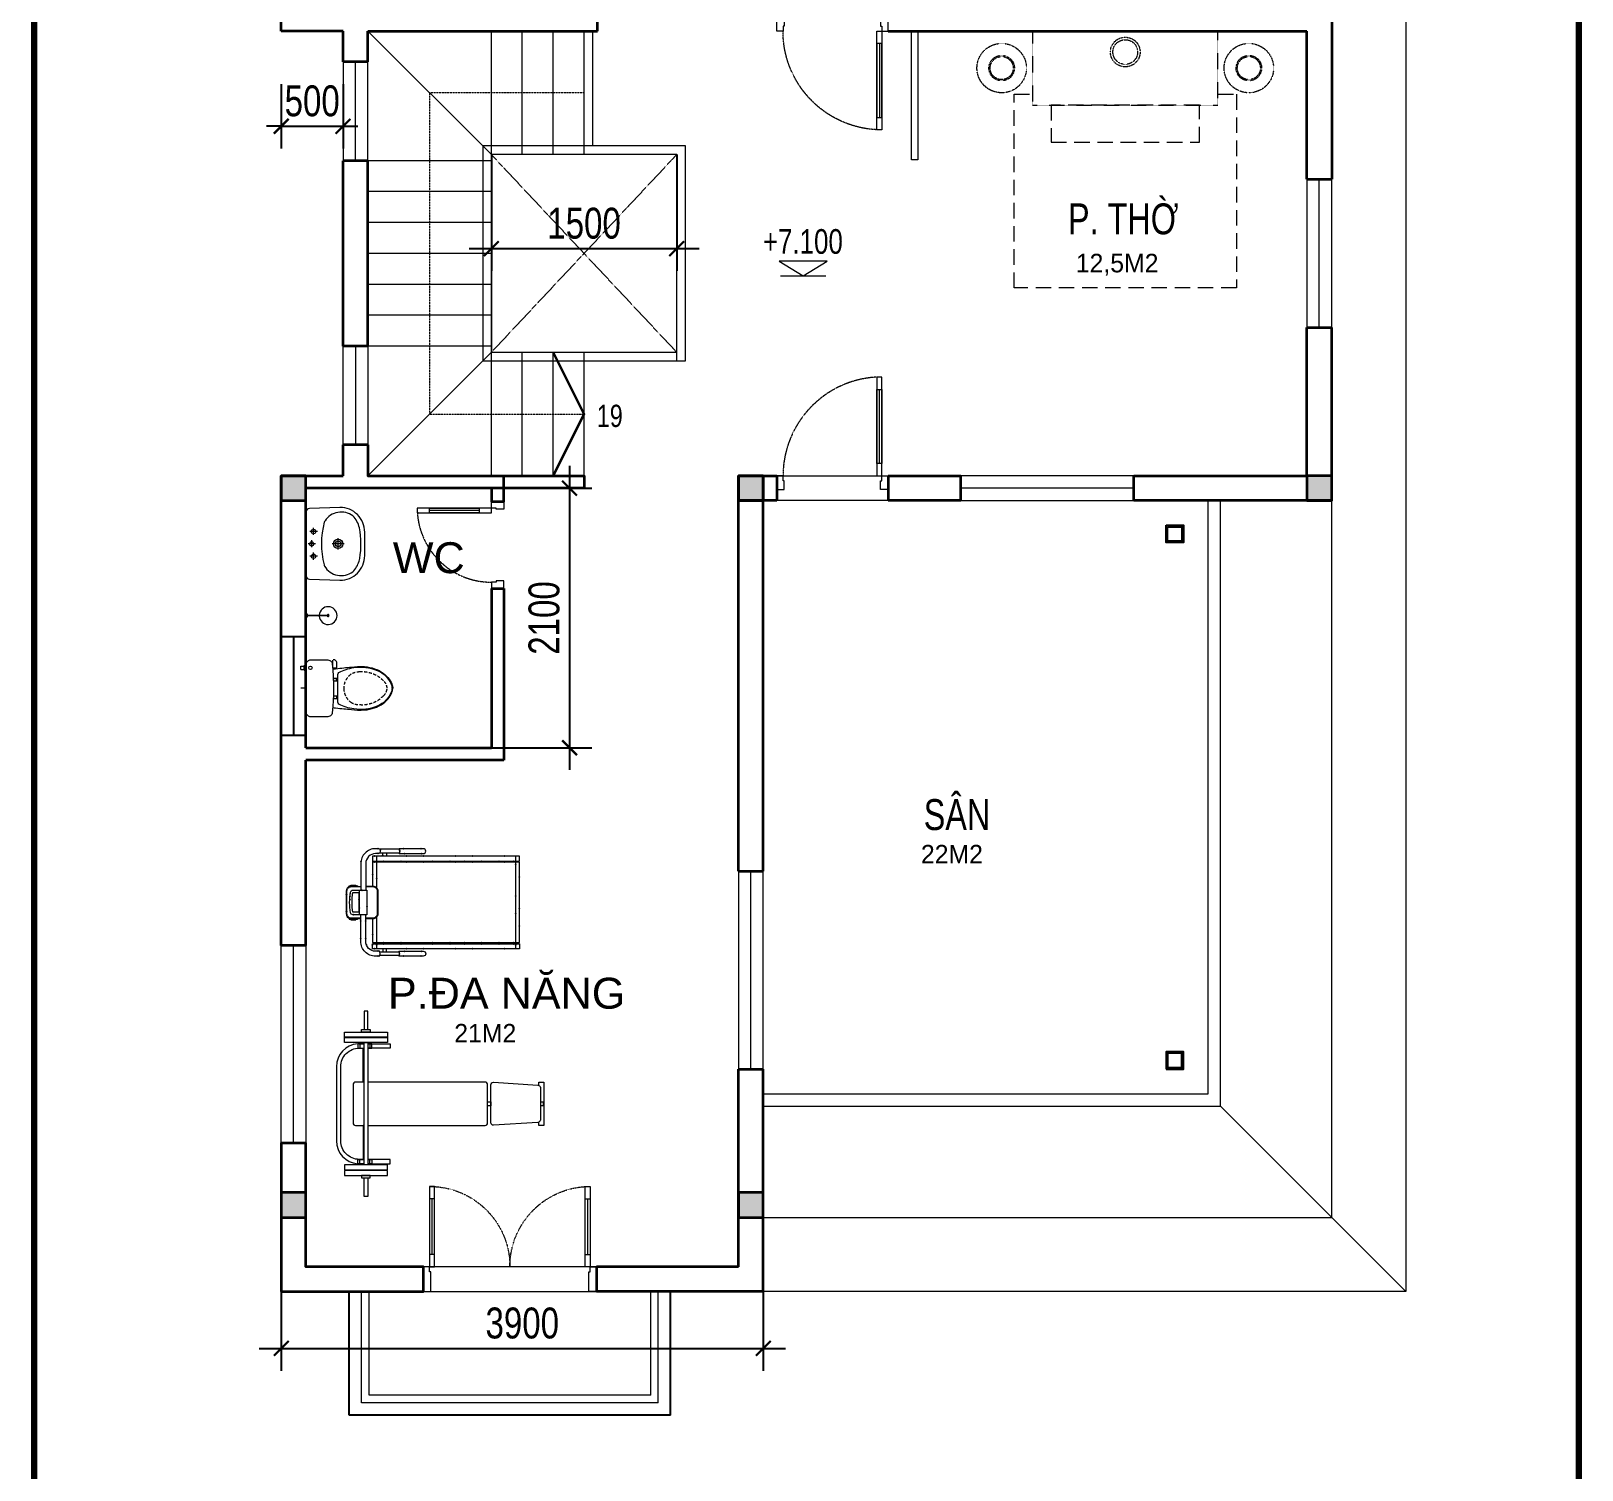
# Model space of a CAD drawing. Header units: millimetres. Extents: x 33748 to 451939, y -263262 to 62681.
# Drawn here: x 241529 to 254079, y 30556 to 42201 of the extents above; entities that cross this region are included whole.
import ezdxf

# ---------------------------------------------------------------- set-up
doc = ezdxf.new("R2010")
doc.units = ezdxf.units.MM
doc.header["$PDMODE"] = 98
for name, pattern in [('ACAD_ISO07W100', [3, 0, -3]), ('CENTER', [50.8, 31.75, -6.35, 6.35, -6.35]), ('DASHED', [0.75, 0.5, -0.25]), ('HIDDEN', [0.375, 0.25, -0.125]), ('HIDDEN2', [0.1875, 0.125, -0.0625]), ('xref-thap C (mb tang 32-2)$0$HIDDEN', [0.375, 0.25, -0.125]), ('Xref-VCMT-BT3 - tuong bao$0$HIDDEN', [0.375, 0.25, -0.125])]:
    doc.linetypes.add(name, pattern=pattern)
doc.layers.get('Defpoints').update_dxf_attribs({"color": 202, "lineweight": 13})
for name, color, linetype, lineweight in [('-CONCRETE', 1, 'Continuous', 35), ('-DOOR', 137, 'Continuous', 9), ('-FURNITURE', 46, 'Continuous', 9), ('-HIDE', 3, 'HIDDEN', 13), ('-KH', 143, 'Continuous', 13), ('-LINE1', 7, 'Continuous', 18), ('-RANH GIOI KHU DAT', 12, 'CENTER', 18), ('-TEXT', 7, 'Continuous', 15), ('-WALL', 4, 'Continuous', 35), ('Bighome_khuat', 251, 'DASHED', 5)]:
    doc.layers.add(name, color=color, linetype=linetype, lineweight=lineweight)
for name, color, linetype in [('-HATCH CONCRETE', 54, 'Continuous'), ('1-NETMANH', 8, 'Continuous'), ('A-Dot_Line', 255, 'ACAD_ISO07W100'), ('A-Flor-Hral', 242, 'Continuous'), ('TEXT25', 2, 'Continuous')]:
    doc.layers.add(name, color=color, linetype=linetype)
doc.styles.add('1', font='arial.ttf')
doc.styles.add('AVANH', font='', dxfattribs={"width": 0.8})
doc.styles.get("Standard").update_dxf_attribs({"font": 'arial.ttf'})
doc.styles.add('T1', font='', dxfattribs={"height": 200})
doc.styles.get('AVANH').set_extended_font_data('.VnAvantH')
doc.styles.get('T1').set_extended_font_data('VNgeometric Light')
doc.dimstyles.new('C_100A3', dxfattribs={"dimscale": 100, "dimtxt": 2.5, "dimasz": 1.2, "dimexe": 1.8, "dimexo": 0, "dimgap": 0.75, "dimtad": 1, "dimdec": 0, "dimzin": 0, "dimdsep": 46, "dimtxsty": 'AVANH', "dimblk": 'ARCHTICK', "dimcen": 0, "dimdle": 1.8, "dimclrd": 256, "dimclre": 256, "dimclrt": 7, "dimadec": 0, "dimazin": 0, "dimtfac": 0.0001, "dimtdec": 0, "dimtix": 1, "dimtmove": 2, "dimatfit": 3, "dimldrblk": 'ARCHTICK', "dimfxl": 1.8, "dimtolj": 1, "dimtzin": 0, "dimarcsym": 0})

# ---------------------------------------------------------------- blocks, each defined once
blk = doc.blocks.new('A$Ca51cd422')
for p, q in [((167, 414), (224, 414)), ((195, 383), (195, 443)), ((267, 429), (324, 429)), ((295, 398), (295, 458)), ((367, 414), (424, 414)), ((395, 383), (395, 443)), ((295, 165), (295, 264)), ((249, 215), (342, 215))]:
    blk.add_line(p, q)
for points in [[(0, 200, 0.414214), (200, 0), (390, 0, 0.414214), (590, 200), (581, 446, 0.409799), (551, 475), (39, 475, 0.403607), (9, 446)], [(177, 40, 0.090773), (424, 43, 0.149887), (521, 96, 0.430722), (482, 321, 0.080637), (470, 327, 0.127732), (125, 329, 0.074208), (114, 325, 0.443092), (69, 96, 0.13364), (154, 46, 0.033617)]]:
    blk.add_lwpolyline(points, format="xyb", close=True)
for centre, radius in [((195, 414), 17.5), ((295, 429), 17.5), ((395, 414), 17.5), ((295, 215), 37.5), ((295, 215), 22.5), ((295, 215), 22.5)]:
    blk.add_circle(centre, radius)
blk = doc.blocks.new('DANH COT')
at = {"layer": '-KH'}
blk.add_line((0, 0), (368, 0), dxfattribs=at)
blk.add_lwpolyline([(379, 118), (-11, 118), (184, 0)], close=True, dxfattribs=at)
blk.add_solid([(184, 0), (184, 118), (379, 118), (184, 0)], dxfattribs=at)
at = {"layer": '-TEXT', "style": '1', "width": 0.75}
blk.add_attdef('CAODO', (-142, 178), '', height=180, dxfattribs=at)
blk = doc.blocks.new('A$Cf6c941c9')
at = {"layer": '-FURNITURE', "linetype": 'HIDDEN', "ltscale": 500, "elevation": 0}
blk.add_lwpolyline([(512, 1950), (512, 2100), (2079, 2100), (2079, 300), (512, 300), (512, 450)], dxfattribs=at)
at = {"layer": '-FURNITURE', "linetype": 'HIDDEN2', "elevation": 0}
blk.add_lwpolyline([(600, 450), (600, 1950), (0, 1950), (0, 450)], close=True, dxfattribs=at)
at = {"layer": '-FURNITURE', "linetype": 'HIDDEN', "ltscale": 500, "elevation": 0}
blk.add_lwpolyline([(900, 600), (900, 1800), (600, 1800), (600, 600)], close=True, dxfattribs=at)
at = {"layer": '-FURNITURE', "linetype": 'HIDDEN2'}
for centre, radius in [((300, 2200), 200), ((300, 2200), 103), ((300, 2200), 93.3), ((170, 1200), 120), ((170, 1200), 100), ((300, 200), 200), ((300, 200), 103), ((300, 200), 93.3)]:
    blk.add_circle(centre, radius, dxfattribs=at)
blk = doc.blocks.new('A$C5C575821')
at = {"layer": '-CONCRETE'}
h = blk.add_hatch(color=256, dxfattribs=at)
h.dxf.hatch_style = 1
h.paths.add_polyline_path([(0, 200), (0, 0), (200, 0), (200, 200)])
blk.add_lwpolyline([(0, 0), (200, 0), (200, 200), (0, 200)], close=True, dxfattribs=at)
blk = doc.blocks.new('Tonkin_Treadmill01_140x87_P')
at = {"color": 8}
for p, q in [((84.8, 71.9), (84.8, 97.5)), ((197.3, 22.5), (197.3, 97.5)), ((84.8, 22.5), (84.8, 48.1))]:
    blk.add_line(p, q, dxfattribs=at)
blk.add_line((70.9, 50), (70.9, 70))
for points in [[(87.1, 103.5), (83.9, 103.5, 0.414214), (71.9, 91.5), (71.9, 70)], [(102.9, 99.5), (122.5, 99.5, 1), (122.5, 103.5), (102.9, 103.5)], [(87.1, 99.5), (83.9, 99.5, 0.414214), (75.9, 91.5), (75.9, 70)], [(71.9, 72.5), (64, 72.5, 0.414214), (60.5, 69), (60.5, 51, 0.414214), (64, 47.5), (71.9, 47.5)], [(75.9, 47.5), (82, 47.5, 0.414214), (85.5, 51), (85.5, 69, 0.414214), (82, 72.5), (75.9, 72.5)], [(87.1, 16.5), (83.9, 16.5, -0.414214), (71.9, 28.5), (71.9, 50)], [(87.1, 20.5), (83.9, 20.5, -0.414214), (75.9, 28.5), (75.9, 50)], [(102.9, 20.5), (122.5, 20.5, -1), (122.5, 16.5), (102.9, 16.5)]]:
    blk.add_lwpolyline(points, format="xyb")
for points in [[(102.9, 103), (87.5, 103)], [(81.3, 47), (81.3, 27.5), (200.3, 27.5), (200.3, 92.5), (81.3, 92.5), (81.3, 73)], [(87.5, 100), (102.9, 100)], [(68.5, 72.5), (68.5, 73), (63.5, 73), (63.5, 72.5)], [(68.5, 47.5), (68.5, 47), (63.5, 47), (63.5, 47.5)], [(87.5, 20), (102.9, 20)], [(102.9, 17), (87.5, 17)]]:
    blk.add_lwpolyline(points)
for points in [[(81.3, 97.5), (81.3, 93.5), (200.3, 93.5), (200.3, 97.5)], [(81.3, 97.5), (81.3, 93.5), (200.3, 93.5), (200.3, 97.5)], [(64, 73.5), (64, 74), (68, 74), (68, 73.5)], [(64, 46.5), (64, 46), (68, 46), (68, 46.5)], [(81.3, 22.5), (81.3, 26.5), (200.3, 26.5), (200.3, 22.5)]]:
    blk.add_lwpolyline(points, close=True)
for points in [[(81.8, 92.5), (81.8, 93.5)], [(81.8, 92.5), (81.8, 93.5)], [(199.8, 93.5), (199.8, 92.5)], [(68.5, 73), (71.9, 73)], [(68.5, 47), (71.9, 47)], [(81.8, 27.5), (81.8, 26.5)], [(199.8, 26.5), (199.8, 27.5)]]:
    blk.add_lwpolyline(points, dxfattribs=at)
for points in [[(89.8, 97.5), (89.8, 100), (92.8, 100), (92.8, 97.5)], [(89.8, 22.5), (89.8, 20), (92.8, 20), (92.8, 22.5)]]:
    blk.add_lwpolyline(points, close=True, dxfattribs=at)
for points in [[(63.5, 73, 0.377964), (60, 69), (60, 51, 0.377964), (63.5, 47)], [(75.9, 47), (82, 47, 0.414214), (86, 51), (86, 69, 0.414214), (82, 73), (75.9, 73)]]:
    blk.add_lwpolyline(points, format="xyb", dxfattribs=at)
for points in [[(69.2, 73), (62.8, 73, -1), (62.8, 73.5), (69.2, 73.5, -1)], [(63.6, 51.7, -0.083043), (63.6, 68.3, -0.366471), (65.6, 70), (76.9, 70), (76.9, 50), (65.6, 50, -0.366471)], [(69.2, 47), (62.8, 47, 1), (62.8, 46.5), (69.2, 46.5, 1)]]:
    blk.add_lwpolyline(points, format="xyb", close=True)
blk.add_lwpolyline([(65.6, 52, -0.083043), (65.6, 68), (70.4, 68), (70.4, 52)], format="xyb", close=True, dxfattribs=at)
at = {"extrusion": (0, 0, -1)}
for centre, major_axis, start_param, end_param in [((87.1, 101.5), (0, -2), 3.141593, 6.283185), ((102.9, 101.5), (0, -2), 2.418858, 7.00592), ((102.9, 101.5), (0, -1.5), 3.141593, 6.283185)]:
    blk.add_ellipse(centre, major_axis=major_axis, ratio=0.258819, start_param=start_param, end_param=end_param, dxfattribs=at)
for centre, major_axis, start_param, end_param in [((87.1, 18.5), (0, 2), 3.141593, 6.283185), ((102.9, 18.5), (0, 2), 2.418858, 7.00592), ((102.9, 18.5), (0, 1.5), 3.141593, 6.283185)]:
    blk.add_ellipse(centre, major_axis=major_axis, ratio=0.258819, start_param=start_param, end_param=end_param)
at = {"layer": 'A-Dot_Line', "ltscale": 0.2}
for p, q in [((84.8, 71.9), (84.8, 97.5)), ((197.3, 22.5), (197.3, 97.5)), ((70.9, 50), (70.9, 70)), ((84.8, 22.5), (84.8, 48.1))]:
    blk.add_line(p, q, dxfattribs=at)
for points in [[(87.1, 103.5), (83.9, 103.5, 0.414214), (71.9, 91.5), (71.9, 70)], [(102.9, 99.5), (122.5, 99.5, 1), (122.5, 103.5), (102.9, 103.5)], [(87.1, 99.5), (83.9, 99.5, 0.414214), (75.9, 91.5), (75.9, 70)], [(63.5, 73, 0.377964), (60, 69), (60, 51, 0.377964), (63.5, 47)], [(71.9, 72.5), (64, 72.5, 0.414214), (60.5, 69), (60.5, 51, 0.414214), (64, 47.5), (71.9, 47.5)], [(75.9, 47), (82, 47, 0.414214), (86, 51), (86, 69, 0.414214), (82, 73), (75.9, 73)], [(75.9, 47.5), (82, 47.5, 0.414214), (85.5, 51), (85.5, 69, 0.414214), (82, 72.5), (75.9, 72.5)], [(87.1, 16.5), (83.9, 16.5, -0.414214), (71.9, 28.5), (71.9, 50)], [(87.1, 20.5), (83.9, 20.5, -0.414214), (75.9, 28.5), (75.9, 50)], [(102.9, 20.5), (122.5, 20.5, -1), (122.5, 16.5), (102.9, 16.5)]]:
    blk.add_lwpolyline(points, format="xyb", dxfattribs=at)
for points in [[(102.9, 103), (87.5, 103)], [(81.3, 47), (81.3, 27.5), (200.3, 27.5), (200.3, 92.5), (81.3, 92.5), (81.3, 73)], [(81.8, 92.5), (81.8, 93.5)], [(81.8, 92.5), (81.8, 93.5)], [(87.5, 100), (102.9, 100)], [(199.8, 93.5), (199.8, 92.5)], [(68.5, 72.5), (68.5, 73), (63.5, 73), (63.5, 72.5)], [(68.5, 73), (71.9, 73)], [(68.5, 47.5), (68.5, 47), (63.5, 47), (63.5, 47.5)], [(68.5, 47), (71.9, 47)], [(81.8, 27.5), (81.8, 26.5)], [(199.8, 26.5), (199.8, 27.5)], [(87.5, 20), (102.9, 20)], [(102.9, 17), (87.5, 17)]]:
    blk.add_lwpolyline(points, dxfattribs=at)
for points in [[(81.3, 97.5), (81.3, 93.5), (200.3, 93.5), (200.3, 97.5)], [(81.3, 97.5), (81.3, 93.5), (200.3, 93.5), (200.3, 97.5)], [(89.8, 97.5), (89.8, 100), (92.8, 100), (92.8, 97.5)], [(64, 73.5), (64, 74), (68, 74), (68, 73.5)], [(64, 46.5), (64, 46), (68, 46), (68, 46.5)], [(81.3, 22.5), (81.3, 26.5), (200.3, 26.5), (200.3, 22.5)], [(89.8, 22.5), (89.8, 20), (92.8, 20), (92.8, 22.5)]]:
    blk.add_lwpolyline(points, close=True, dxfattribs=at)
for points in [[(69.2, 73), (62.8, 73, -1), (62.8, 73.5), (69.2, 73.5, -1)], [(63.6, 51.7, -0.083043), (63.6, 68.3, -0.366471), (65.6, 70), (76.9, 70), (76.9, 50), (65.6, 50, -0.366471)], [(65.6, 52, -0.083043), (65.6, 68), (70.4, 68), (70.4, 52)], [(69.2, 47), (62.8, 47, 1), (62.8, 46.5), (69.2, 46.5, 1)]]:
    blk.add_lwpolyline(points, format="xyb", close=True, dxfattribs=at)
at = {"layer": 'A-Dot_Line', "ltscale": 0.2, "extrusion": (0, 0, -1)}
for centre, major_axis, start_param, end_param in [((87.1, 101.5), (0, -2), 3.141593, 6.283185), ((102.9, 101.5), (0, -2), 2.418858, 7.00592), ((102.9, 101.5), (0, -1.5), 3.141593, 6.283185)]:
    blk.add_ellipse(centre, major_axis=major_axis, ratio=0.258819, start_param=start_param, end_param=end_param, dxfattribs=at)
at = {"layer": 'A-Dot_Line', "ltscale": 0.2}
for centre, major_axis, start_param, end_param in [((87.1, 18.5), (0, 2), 3.141593, 6.283185), ((102.9, 18.5), (0, 2), 2.418858, 7.00592), ((102.9, 18.5), (0, 1.5), 3.141593, 6.283185)]:
    blk.add_ellipse(centre, major_axis=major_axis, ratio=0.258819, start_param=start_param, end_param=end_param, dxfattribs=at)
blk = doc.blocks.new('shower')
for points in [[(180919, -32316), (180912, -32316), (180912, -32147), (180919, -32147)], [(180929, -32327), (180902, -32327), (180902, -32316), (180929, -32316)]]:
    blk.add_lwpolyline(points, close=True)
for radius, start, end in [(72, 272.7907, 267.2093), (8.35, 294.8355, 245.1645)]:
    blk.add_arc((180916, -32147), radius, start, end)
blk = doc.blocks.new('A$C18091ED7')
for p, q in [((0, -42), (0, 0)), ((146, -27), (179, -27)), ((146, -27), (146, -30)), ((146, -30), (166, -30)), ((153, -37), (146, -30)), ((152, 0), (152, -27)), ((152, 0), (179, 0)), ((153, -37), (166, -37)), ((153, -40), (153, -37)), ((153, -40), (178, -40)), ((153, -40), (178, -40)), ((153, -40), (153, -42)), ((185, -30), (166, -30)), ((178, -37), (166, -37)), ((185, -30), (178, -37)), ((178, -37), (178, -40)), ((178, -40), (178, -42)), ((179, 0), (179, -27)), ((179, -27), (185, -27)), ((185, -27), (185, -30)), ((-83, -267), (-83, -300)), ((-83, -278), (-83, -288)), ((-61, -290), (-83, -290)), ((-63, -265), (-81, -265)), ((-61, -267), (-61, -300)), ((61, -267), (61, -300)), ((61, -290), (83, -290)), ((63, -265), (81, -265)), ((83, -267), (83, -300)), ((83, -278), (83, -288)), ((165, -262), (165, -290)), ((168, -260), (228, -260)), ((168, -292), (207, -292)), ((231, -274), (231, -262))]:
    blk.add_line(p, q)
for points in [[(230, -219, -0.137407), (225, -235), (222, -241, -0.236081), (198, -255, -0.051961), (-198, -255, -0.236081), (-222, -241), (-225, -235, -0.137407), (-230, -219), (-230, -72, -0.198912), (-226, -63), (-209, -46, -0.198912), (-200, -42), (0, -42), (200, -42, -0.198912), (209, -46), (226, -63, -0.198912), (230, -72)], [(144, -619, -0.212405), (26, -734, -0.027685), (-1, -739, -0.022279), (-26, -734, -0.212405), (-144, -619, -0.142796), (-167, -428, -0.093005), (-128, -309, -0.256439), (-111, -300), (0, -300), (111, -300, -0.256439), (128, -309, -0.093005), (167, -428, -0.142796)]]:
    blk.add_lwpolyline(points, format="xyb", close=True)
at = {"linetype": 'xref-thap C (mb tang 32-2)$0$HIDDEN', "ltscale": 100}
blk.add_lwpolyline([(61, -669, -0.199031), (0, -699, -0.199031), (-61, -669, -0.218924), (-132, -478, -0.153791), (-112, -404, -0.236701), (0, -348, -0.236701), (112, -404, -0.153791), (132, -478, -0.218924)], format="xyb", close=True, dxfattribs=at)
blk.add_circle((166, -78), 13.9)
for centre, radius, start, end in [((-81, -267), 1.98, 90, 180), ((-63, -267), 1.98, 0, 90), ((63, -267), 1.98, 90, 180), ((81, -267), 1.98, 0, 90), ((168, -262), 2.47, 90, 180), ((168, -290), 2.47, 180, 270), ((207, -277), 15.5, 270, 306.4659), ((168, -225), 80.1, 306.4659, 320.3123), ((228, -274), 2.47, 320.3123, 0)]:
    blk.add_arc(centre, radius, start, end)
for points in [[(-156, -259), (-157, -267), (-164, -328), (-169, -385), (-184, -528), (-136, -679), (-50, -735), (-20, -741), (0, -744)], [(156, -259), (157, -267), (164, -328), (169, -385), (184, -528), (136, -679), (50, -735), (20, -741), (0, -744)]]:
    blk.add_open_spline(points, degree=3, knots=[130.613938, 130.613938, 130.613938, 130.613938, 152.852109, 311.129351, 417.703951, 561.383393, 697.692632, 710.812262, 710.812262, 710.812262, 710.812262])
blk = doc.blocks.new('*U732')
at = {"color": 251}
blk.add_line((-70, 100), (-70, 500), dxfattribs=at)
for points in [[(-50, 0), (-50, 600), (-90, 600), (-90, 0)], [(-50, 100), (-90, 100), (-90, 500), (-50, 500)], [(-700, -100), (-640, -100), (-640, -40), (-650, -40), (-650, 0), (-700, 0)], [(0, -100), (-60, -100), (-60, -40), (-50, -40), (-50, 0), (0, 0)]]:
    blk.add_lwpolyline(points, close=True)
at = {"layer": 'Bighome_khuat', "linetype": 'Xref-VCMT-BT3 - tuong bao$0$HIDDEN'}
blk.add_arc((-50, 0), 600, 90, 180, dxfattribs=at)
blk = doc.blocks.new('*U809')
at = {"color": 251}
blk.add_line((70, -100), (70, -700), dxfattribs=at)
for points in [[(0, 110), (60, 110), (60, 40), (50, 40), (50, 0), (0, 0)], [(50, 0), (50, -800), (90, -800), (90, 0)], [(900, 110), (840, 110), (840, 40), (850, 40), (850, 0), (900, 0)], [(50, -100), (90, -100), (90, -700), (50, -700)]]:
    blk.add_lwpolyline(points, close=True)
at = {"layer": 'Bighome_khuat', "linetype": 'Xref-VCMT-BT3 - tuong bao$0$HIDDEN'}
blk.add_arc((50, 0), 800, 270, 0, dxfattribs=at)
blk = doc.blocks.new('Tonkin_JerkBench01_168x97_P')
for p, q in [((79, 138.5), (79, 135)), ((87, 138.5), (87, 135)), ((79, 41.5), (79, 45)), ((87, 41.5), (87, 45))]:
    blk.add_line(p, q)
for points in [[(85.4, 150), (85.4, 165), (82.4, 165), (82.4, 150)], [(82.4, 138.5), (77.2, 138.5), (77.2, 135), (82.4, 135)], [(82.4, 138.5), (78.5, 138.5)], [(78.5, 138.5), (82.4, 138.5)], [(82.4, 144), (82.4, 143.5)], [(85.4, 143.5), (85.4, 144)], [(85.4, 135), (88.6, 135), (88.6, 138.5), (85.4, 138.5)], [(82.4, 41.5), (77.2, 41.5), (77.2, 45), (82.4, 45)], [(78.5, 41.5), (82.4, 41.5)], [(85.4, 45), (88.6, 45), (88.6, 41.5), (85.4, 41.5)], [(82.4, 36), (82.4, 36.5)], [(85.4, 30), (85.4, 15), (82.4, 15), (82.4, 30)], [(85.4, 36.5), (85.4, 36)]]:
    blk.add_lwpolyline(points)
at = {"color": 8}
for points in [[(77.2, 138.5, 0.393718), (60, 120), (60, 60, 0.393718), (77.2, 41.5)], [(82.4, 45), (78.5, 45, -0.414214), (63.5, 60), (63.5, 120, -0.414214), (78.5, 135), (82.4, 135)]]:
    blk.add_lwpolyline(points, format="xyb", dxfattribs=at)
for points in [[(101.4, 148), (101.4, 144), (66.4, 144), (66.4, 148)], [(101.4, 143.5), (101.4, 139.5), (66.4, 139.5), (66.4, 143.5)], [(87.4, 150), (87.4, 148), (80.4, 148), (80.4, 150)], [(82.4, 139.5), (85.4, 139.5), (85.4, 40.5), (82.4, 40.5)], [(101.4, 36.5), (101.4, 40.5), (66.4, 40.5), (66.4, 36.5)], [(101.4, 32), (101.4, 36), (66.4, 36), (66.4, 32)], [(87.4, 30), (87.4, 32), (80.4, 32), (80.4, 30)]]:
    blk.add_lwpolyline(points, close=True)
for points in [[(85.4, 138.5), (103.5, 138.5), (103.5, 135), (85.4, 135)], [(82.4, 107.5), (81.7, 107.5), (81.7, 135), (82.4, 135)], [(223.7, 105), (223.7, 107.5), (227.7, 107.5), (227.7, 72.5), (223.7, 72.5), (223.7, 75)], [(182.3, 91.7), (185, 91.7), (185, 88.2), (182.3, 88.2)], [(225, 91.7), (227.4, 91.7), (227.4, 88.2), (225, 88.2)], [(82.4, 72.5), (81.7, 72.5), (81.7, 45), (82.4, 45)], [(85.4, 41.5), (103.5, 41.5), (103.5, 45), (85.4, 45)]]:
    blk.add_lwpolyline(points, dxfattribs=at)
for points in [[(82.4, 107.5), (75.5, 107.5, 0.414214), (73.5, 105.5), (73.5, 74.5, 0.414214), (75.5, 72.5), (82.4, 72.5)], [(85.4, 72.5), (180.3, 72.5, 0.414214), (182.3, 74.5), (182.3, 105.5, 0.414214), (180.3, 107.5), (85.4, 107.5)]]:
    blk.add_lwpolyline(points, format="xyb")
blk.add_lwpolyline([(223.1, 74.9), (187.1, 72.6, -0.432616), (185, 74.6), (185, 105.4, -0.432616), (187.1, 107.4), (223.1, 105.1, -0.396047), (225, 103.1), (225, 76.9, -0.396047)], format="xyb", close=True)
blk = doc.blocks.new('*U49')
for p, q in [((-1310, 550), (-1350, 550)), ((-1330, 100), (-1330, 550)), ((-90, 550), (-50, 550)), ((-70, 100), (-70, 550)), ((-1310, 100), (-1350, 100)), ((-90, 100), (-50, 100))]:
    blk.add_line(p, q)
for points in [[(-1350, 0), (-1310, 0), (-1310, 650), (-1350, 650)], [(-50, 0), (-90, 0), (-90, 650), (-50, 650)], [(-1400, -200), (-1340, -200), (-1340, -40), (-1350, -40), (-1350, 0), (-1400, 0)], [(0, -200), (-60, -200), (-60, -40), (-50, -40), (-50, 0), (0, 0)]]:
    blk.add_lwpolyline(points, close=True)
at = {"linetype": 'HIDDEN', "ltscale": 0.1}
for centre, start, end in [((-1350, 0), 0, 90), ((-50, 0), 90, 180)]:
    blk.add_arc(centre, 650, start, end, dxfattribs=at)
blk = doc.blocks.new('_ARCHTICK')
at = {"const_width": 0.15}
blk.add_lwpolyline([(-0.5, -0.5), (0.5, 0.5)], dxfattribs=at)
blk = doc.blocks.new('*D788')
at = {"layer": '-HATCH CONCRETE', "lineweight": -2, "transparency": 16777216}
for p, q in [((245254, 41201), (245254, 40260)), ((246754, 41201), (246754, 40260)), ((245074, 40440), (246934, 40440))]:
    blk.add_line(p, q, dxfattribs=at)
at = {"layer": 'Defpoints', "color": 0, "transparency": 16777216}
for p in [(245254, 41201), (246754, 41201), (246754, 40440)]:
    blk.add_point(p, dxfattribs=at)
at = {"layer": '-HATCH CONCRETE', "lineweight": -2, "transparency": 16777216, "xscale": 120, "yscale": 120, "zscale": 120, "rotation": 180}
blk.add_blockref('_ARCHTICK', (245254, 40440), dxfattribs=at)
at = {"layer": '-HATCH CONCRETE', "lineweight": -2, "transparency": 16777216, "xscale": 120, "yscale": 120, "zscale": 120}
blk.add_blockref('_ARCHTICK', (246754, 40440), dxfattribs=at)
at = {"layer": '-HATCH CONCRETE', "color": 7, "transparency": 16777216, "insert": (246004, 40644), "char_height": 250, "attachment_point": 5, "style": 'AVANH'}
blk.add_mtext('\\A1;1500', dxfattribs=at)
blk = doc.blocks.new('ARCHTICK')
at = {"color": 0, "linetype": 'ByBlock', "const_width": 0.15}
blk.add_lwpolyline([(-0.5, -0.5), (0.5, 0.5)], dxfattribs=at)
blk = doc.blocks.new('*D789')
at = {"layer": '-HATCH CONCRETE', "lineweight": -2, "transparency": 16777216}
for p, q in [((243554, 32001), (243554, 31360)), ((247454, 32001), (247454, 31360)), ((243374, 31540), (247634, 31540))]:
    blk.add_line(p, q, dxfattribs=at)
at = {"layer": 'Defpoints', "color": 0, "transparency": 16777216}
for p in [(243554, 32001), (247454, 32001), (247454, 31540)]:
    blk.add_point(p, dxfattribs=at)
at = {"layer": '-HATCH CONCRETE', "lineweight": -2, "transparency": 16777216, "xscale": 120, "yscale": 120, "zscale": 120, "rotation": 180}
blk.add_blockref('_ARCHTICK', (243554, 31540), dxfattribs=at)
at = {"layer": '-HATCH CONCRETE', "lineweight": -2, "transparency": 16777216, "xscale": 120, "yscale": 120, "zscale": 120}
blk.add_blockref('_ARCHTICK', (247454, 31540), dxfattribs=at)
at = {"layer": '-HATCH CONCRETE', "color": 7, "transparency": 16777216, "insert": (245504, 31744), "char_height": 250, "attachment_point": 5, "style": 'AVANH'}
blk.add_mtext('\\A1;3900', dxfattribs=at)
blk = doc.blocks.new('*D790')
at = {"layer": '-HATCH CONCRETE', "lineweight": -2, "transparency": 16777216}
for p, q in [((243554, 41770), (243554, 41250)), ((244054, 41770), (244054, 41250)), ((243554, 41430), (243434, 41430)), ((243554, 41430), (244054, 41430)), ((244054, 41430), (244174, 41430))]:
    blk.add_line(p, q, dxfattribs=at)
at = {"layer": 'Defpoints', "color": 0, "transparency": 16777216}
for p in [(243554, 41770), (244054, 41770), (244054, 41430)]:
    blk.add_point(p, dxfattribs=at)
at = {"layer": '-HATCH CONCRETE', "lineweight": -2, "transparency": 16777216, "xscale": 120, "yscale": 120, "zscale": 120}
blk.add_blockref('_ARCHTICK', (243554, 41430), dxfattribs=at)
at = {"layer": '-HATCH CONCRETE', "lineweight": -2, "transparency": 16777216, "xscale": 120, "yscale": 120, "zscale": 120, "rotation": 180}
blk.add_blockref('_ARCHTICK', (244054, 41430), dxfattribs=at)
at = {"layer": '-HATCH CONCRETE', "color": 7, "transparency": 16777216, "insert": (243804, 41634), "char_height": 250, "attachment_point": 5, "style": 'AVANH'}
blk.add_mtext('\\A1;500', dxfattribs=at)
blk = doc.blocks.new('*D823')
at = {"layer": '-HATCH CONCRETE', "lineweight": -2, "transparency": 16777216}
for p, q in [((245886, 38681), (245886, 36221)), ((244685, 38501), (246066, 38501)), ((244685, 36401), (246066, 36401))]:
    blk.add_line(p, q, dxfattribs=at)
at = {"layer": 'Defpoints', "color": 0, "transparency": 16777216}
for p in [(244685, 38501), (244685, 36401), (245886, 36401)]:
    blk.add_point(p, dxfattribs=at)
at = {"layer": '-HATCH CONCRETE', "lineweight": -2, "transparency": 16777216, "xscale": 120, "yscale": 120, "zscale": 120}
for p, rotation in [((245886, 38501), 90), ((245886, 36401), 270)]:
    blk.add_blockref('_ARCHTICK', p, dxfattribs=dict(at, rotation=rotation))
at = {"layer": '-HATCH CONCRETE', "color": 7, "transparency": 16777216, "insert": (245681, 37451), "char_height": 250, "attachment_point": 5, "rotation": 90, "style": 'AVANH'}
blk.add_mtext('\\A1;2100', dxfattribs=at)

msp = doc.modelspace()

# ---------------------------------------------------------------- linework, layer by layer
at = {"layer": '-DOOR'}
for points in [[(244253.8, 41950.8), (244053.8, 41950.8), (244053.8, 41150.8), (244253.8, 41150.8)], [(251853.5, 39800.8), (252053.5, 39800.8), (252053.5, 41000.8), (251853.5, 41000.8)], [(244253.8, 38850.8), (244053.8, 38850.8), (244053.8, 39650.8), (244253.8, 39650.8)], [(248463.8, 38400.8), (247563.8, 38400.8), (247563.8, 38600.8), (248463.8, 38600.8)], [(250453.5, 38400.8), (250453.5, 38600.8), (249053.5, 38600.8), (249053.5, 38400.8)], [(247253.8, 33800.8), (247453.8, 33800.8), (247453.8, 35400.8), (247253.8, 35400.8)], [(243553.8, 34800.8), (243753.8, 34800.8), (243753.8, 33200.8), (243553.8, 33200.8)], [(244703.8, 32000.8), (246103.8, 32000.8), (246103.8, 32200.8), (244703.8, 32200.8)]]:
    msp.add_lwpolyline(points, close=True, dxfattribs=at)
for points in [[(244153.8, 41150.8), (244153.8, 41950.8)], [(251953.5, 39800.8), (251953.5, 41000.8)], [(244153.8, 39650.8), (244153.8, 38850.8)], [(250453.5, 38500.8), (249053.5, 38500.8)], [(247453.8, 38400.8), (247453.8, 38400.8)], [(247353.8, 33800.8), (247353.8, 35400.8)], [(243653.8, 33200.8), (243653.8, 34800.8)]]:
    msp.add_lwpolyline(points, dxfattribs=at)
at = {"layer": '-FURNITURE'}
msp.add_lwpolyline([(248653.9, 42200.8), (248703.9, 42200.8), (248703.9, 41159.4), (248653.9, 41159.4)], close=True, dxfattribs=at)
at = {"layer": '-HATCH CONCRETE'}
msp.add_line((243653.8, 37300.8), (243653.8, 36500.8), dxfattribs=at)
msp.add_lwpolyline([(243553.8, 37300.8), (243753.8, 37300.8), (243753.8, 36500.8), (243553.8, 36500.8)], close=True, dxfattribs=at)
at = {"layer": '-HIDE', "ltscale": 10}
for points in [[(246753.8, 41200.8), (245253.8, 39600.8)], [(245253.8, 41200.8), (246753.8, 39600.8)]]:
    msp.add_lwpolyline(points, dxfattribs=at)
at = {"layer": '-HIDE', "ltscale": 5}
msp.add_lwpolyline([(247453.8, 32600.8), (252053.5, 32600.8), (252053.5, 38400.8)], dxfattribs=at)
at = {"layer": '-KH', "linetype": 'HIDDEN2', "ltscale": 5}
msp.add_lwpolyline([(246003.8, 41700.8), (244753.8, 41700.8), (244753.8, 39100.8), (246003.8, 39100.8)], dxfattribs=at)
at = {"layer": '-LINE1'}
for p, q in [((245253.8, 41200.8), (244253.8, 42200.8)), ((245253.8, 38600.8), (245253.8, 42200.8)), ((245503.8, 41200.8), (245503.8, 42200.8)), ((245753.8, 41200.8), (245753.8, 42200.8)), ((246003.8, 41200.8), (246003.8, 42200.8)), ((246003.8, 41200.8), (246003.8, 42200.8)), ((246073.8, 41270.8), (246073.8, 42200.8)), ((246823.8, 41270.8), (245183.8, 41270.8)), ((245183.8, 41270.8), (245183.8, 39530.8)), ((246753.8, 41200.8), (245253.8, 41200.8)), ((245253.8, 41200.8), (245253.8, 39600.8)), ((246753.8, 39530.8), (246753.8, 41200.8)), ((246823.8, 41270.8), (246823.8, 41270.8)), ((246823.8, 39530.8), (246823.8, 41270.8)), ((245253.8, 39600.8), (244253.8, 38600.8)), ((245253.8, 39600.8), (246753.8, 39600.8)), ((245503.8, 38600.8), (245503.8, 39600.8)), ((245753.8, 38600.8), (245753.8, 39600.8)), ((246003.8, 38600.8), (246003.8, 39600.8)), ((245183.8, 39530.8), (246823.8, 39530.8)), ((244203.8, 31100.8), (244203.8, 32000.8)), ((244263.8, 31160.8), (244263.8, 32000.8)), ((252653.5, 32000.8), (246103.8, 32000.8)), ((246543.8, 31160.8), (246543.8, 32000.8)), ((246603.8, 31100.8), (246603.8, 32000.8)), ((246543.8, 31160.8), (244263.8, 31160.8)), ((246603.8, 31100.8), (244203.8, 31100.8))]:
    msp.add_line(p, q, dxfattribs=at)
for points in [[(247253.8, 46101.1), (247253.8, 46701.1), (252653.5, 46701.1), (252653.5, 32000.8)], [(245253.8, 41150.8), (244253.8, 41150.8)], [(245253.8, 40900.8), (244253.8, 40900.8)], [(245253.8, 40650.8), (244253.8, 40650.8)], [(245253.8, 40400.8), (244253.8, 40400.8)], [(245253.8, 40150.8), (244253.8, 40150.8)], [(245253.8, 39900.8), (244253.8, 39900.8)], [(245253.8, 39650.8), (244253.8, 39650.8)], [(247453.8, 33600.8), (251053.5, 33600.8), (251053.5, 38400.8)], [(247453.8, 33500.8), (251153.5, 33500.8), (251153.5, 38400.8)], [(251153.5, 33500.8), (252653.5, 32000.8)]]:
    msp.add_lwpolyline(points, dxfattribs=at)
at = {"layer": '-LINE1', "const_width": 20}
msp.add_lwpolyline([(245753.8, 39600.8), (246003.8, 39100.8), (245753.8, 38600.8)], dxfattribs=at)
at = {"layer": '-RANH GIOI KHU DAT', "linetype": 'HIDDEN', "ltscale": 10, "const_width": 50}
msp.add_lwpolyline([(241553.8, 28100.8), (254053.8, 28100.8), (254053.8, 48100.8), (241553.8, 48100.8)], close=True, dxfattribs=at)
at = {"layer": '-WALL'}
for p, q in [((243553.8, 42200.8), (243553.8, 43350.9)), ((246113.8, 42200.8), (246113.8, 42990.8)), ((246113.8, 42200.8), (246113.8, 42300.8)), ((244053.8, 42200.8), (243553.8, 42200.8)), ((244053.8, 41950.8), (244053.8, 42200.8)), ((244253.8, 41950.8), (244253.8, 42200.8)), ((244253.8, 42200.8), (246113.8, 42200.8)), ((248463.8, 42200.8), (251853.5, 42200.8)), ((251853.5, 41000.8), (251853.5, 42200.8)), ((244053.8, 39650.8), (244053.8, 41150.8)), ((244253.8, 39650.8), (244253.8, 41150.8)), ((251853.5, 38600.8), (251853.5, 39800.8)), ((252053.5, 38400.8), (252053.5, 39800.8)), ((244053.8, 38600.8), (244053.8, 38850.8)), ((243553.8, 38600.8), (244053.8, 38600.8)), ((243553.8, 34800.8), (243553.8, 38600.8)), ((245353.8, 38390.8), (245353.8, 38600.8)), ((247253.8, 38600.8), (247453.8, 38600.8)), ((247253.8, 38500.8), (247253.8, 38600.8)), ((247253.8, 35400.8), (247253.8, 38590.8)), ((247453.8, 38600.8), (247563.8, 38600.8)), ((247453.8, 35400.8), (247453.8, 38600.8)), ((247563.8, 38600.8), (247563.8, 38400.8)), ((248463.8, 38600.8), (248463.8, 38400.8)), ((248463.8, 38600.8), (249053.5, 38600.8)), ((250453.5, 38600.8), (251853.5, 38600.8)), ((243753.8, 36400.8), (243753.8, 38500.8)), ((245253.8, 38500.8), (245253.8, 38390.8)), ((247453.8, 38400.8), (247253.8, 38400.8)), ((247253.8, 37788.3), (247253.8, 38400.8)), ((247453.8, 38400.8), (247453.8, 38400.8)), ((247453.8, 37788.3), (247453.8, 38400.8)), ((247563.8, 38400.8), (247453.8, 38400.8)), ((249053.5, 38400.8), (248463.8, 38400.8)), ((252053.5, 38400.8), (250453.5, 38400.8)), ((245253.8, 37690.8), (245253.8, 36400.8)), ((245353.8, 37690.8), (245353.8, 36300.8)), ((243753.8, 36400.8), (245253.8, 36400.8)), ((243753.8, 34800.8), (243753.8, 36300.8)), ((245353.8, 36300.8), (243753.8, 36300.8)), ((247253.8, 32200.8), (247253.8, 33800.8)), ((247453.8, 32000.8), (247453.8, 33800.8)), ((246103.8, 32200.8), (246103.8, 32000.8)), ((247253.8, 32200.8), (246103.8, 32200.8)), ((247453.8, 32000.8), (246103.8, 32000.8))]:
    msp.add_line(p, q, dxfattribs=at)
for points in [[(248463.8, 42400.8), (252053.5, 42400.8), (252053.5, 41000.8)], [(244253.8, 41950.8), (244053.8, 41950.8)], [(244253.8, 41150.8), (244053.8, 41150.8)], [(251853.5, 41000.8), (252053.5, 41000.8)], [(251853.5, 39800.8), (252053.5, 39800.8)], [(244253.8, 39650.8), (244053.8, 39650.8)], [(244253.8, 38850.8), (244253.8, 38600.8), (246003.8, 38600.8), (246003.8, 38500.8), (243753.8, 38500.8)], [(244253.8, 38850.8), (244053.8, 38850.8)], [(247453.8, 38400.8), (247453.8, 38600.8)], [(247453.8, 38600.8), (247453.8, 38400.8)], [(249053.5, 38400.8), (249053.5, 38600.8)], [(250453.5, 38400.8), (250453.5, 38600.8)], [(245353.8, 38390.8), (245253.8, 38390.8)], [(245253.8, 37690.8), (245353.8, 37690.8)], [(247253.8, 35400.8), (247453.8, 35400.8)], [(243753.8, 34800.8), (243553.8, 34800.8)], [(247253.8, 33800.8), (247453.8, 33800.8)]]:
    msp.add_lwpolyline(points, dxfattribs=at)
msp.add_lwpolyline([(243553.8, 32000.8), (244703.8, 32000.8), (244703.8, 32200.8), (243753.8, 32200.8), (243753.8, 33200.8), (243553.8, 33200.8)], close=True, dxfattribs=at)
at = {"layer": '1-NETMANH'}
for p, q in [((244103.8, 31000.8), (244103.8, 32000.8)), ((246703.8, 31000.8), (246703.8, 32000.8)), ((246703.8, 31000.8), (244103.8, 31000.8))]:
    msp.add_line(p, q, dxfattribs=at)
at = {"layer": 'A-Flor-Hral'}
for points in [[(250713.5, 38200.8), (250853.5, 38200.8), (250853.5, 38060.8), (250713.5, 38060.8)], [(250724.9, 38189.4), (250842.1, 38189.4), (250842.1, 38072.2), (250724.9, 38072.2)], [(250713.5, 33800.8), (250853.5, 33800.8), (250853.5, 33940.8), (250713.5, 33940.8)], [(250724.9, 33812.2), (250842.1, 33812.2), (250842.1, 33929.4), (250724.9, 33929.4)]]:
    msp.add_lwpolyline(points, close=True, dxfattribs=at)

# ---------------------------------------------------------------- block references
at = {"layer": '-DOOR', "xscale": -1}
for name, p in [('*U809', (248463.8, 42200.8)), ('*U49', (244703.8, 32200.8))]:
    msp.add_blockref(name, p, dxfattribs=at)
at = {"layer": '-DOOR'}
for name, p, rotation in [('*U809', (248463.8, 38600.8), 180), ('*U732', (245253.8, 38390.8), 90.00000000000001)]:
    msp.add_blockref(name, p, dxfattribs=dict(at, rotation=rotation))
at = {"layer": '-FURNITURE'}
for name, p, rotation in [('A$Ca51cd422', (244228.8, 37755.7), 90.00000000000001), ('shower', (276080.5, 218386.4), 270), ('A$C18091ED7', (243711.7, 36881.9), 90.00000000000001)]:
    msp.add_blockref(name, p, dxfattribs=dict(at, rotation=rotation))
at = {"layer": '-FURNITURE', "xscale": 10, "yscale": 10, "zscale": 10}
for name, p in [('Tonkin_Treadmill01_140x87_P', (243477.8, 34549.1)), ('Tonkin_JerkBench01_168x97_P', (243400.1, 32619.8))]:
    msp.add_blockref(name, p, dxfattribs=at)
at = {"layer": '-WALL', "rotation": 270}
msp.add_blockref('A$Cf6c941c9', (249183.2, 42200.8), dxfattribs=at)
at = {"layer": '-WALL'}
ref = msp.add_blockref('DANH COT', (247593.3, 40219.8), dxfattribs=at)
ref.add_attrib('CAODO', '+7.100', (247451.3, 40397.8), dxfattribs={"layer": '-TEXT', "height": 200, "style": '1', "width": 0.75})
for p in [(243553.8, 38400.8), (247253.8, 38400.8), (251853.5, 38400.8), (243553.8, 32600.8), (247253.8, 32600.8)]:
    msp.add_blockref('A$C5C575821', p, dxfattribs=at)

# ---------------------------------------------------------------- texts
at = {"layer": '-TEXT', "color": 2, "width": 0.75}
for s, p in [('P. THỜ', (249920.1, 40555.8)), ('SÂN', (248752.4, 35734.9))]:
    msp.add_text(s, height=250, dxfattribs=at).set_placement(p)
at = {"layer": '-TEXT', "style": '1', "width": 0.75}
msp.add_text('19', height=179.96, dxfattribs=at).set_placement((246107.3, 38996.6))
at = {"layer": '-TEXT', "color": 2}
for s, p in [('WC', (244456.3, 37813.7)), ('P.ĐA NĂNG', (244417.1, 34289.4))]:
    msp.add_text(s, height=250, dxfattribs=at).set_placement(p)
at = {"layer": 'TEXT25', "style": 'T1'}
for s, rotation, p in [('12,5M2', 0, (249982.9, 40247.9)), ('22M2', 360, (248729.8, 35464.7)), ('21M2', 360, (244953.8, 34015.7))]:
    msp.add_text(s, height=150, rotation=rotation, dxfattribs=at).set_placement(p)

# ---------------------------------------------------------------- dimensions: what is measured, and where the dimension line sits
at = {"layer": '-HATCH CONCRETE'}
for base, p1, p2, picture, middle in [((244053.8, 41430), (243553.8, 41770), (244053.8, 41770), '*D790', (243803.8, 41634.3)), ((246753.8, 40440), (245253.8, 41200.8), (246753.8, 41200.8), '*D788', (246003.8, 40644.3)), ((247453.8, 31540), (243553.8, 32000.8), (247453.8, 32000.8), '*D789', (245503.8, 31744.3))]:
    dim = msp.add_linear_dim(base=base, p1=p1, p2=p2, dimstyle='C_100A3', override={"dimldrblk": 'ARCHTICK'}, dxfattribs=at)
    dim.commit()
    dim.dimension.update_dxf_attribs({"geometry": picture, "text_midpoint": middle})
dim = msp.add_linear_dim(base=(245885.7, 36400.8), p1=(244684.7, 38500.8), p2=(244684.7, 36400.8), angle=90, dimstyle='C_100A3', override={"dimldrblk": 'ARCHTICK'}, dxfattribs=at)
dim.commit()
dim.dimension.update_dxf_attribs({"geometry": '*D823', "text_midpoint": (245681.4, 37450.8)})

doc.saveas('drawing.dxf')
